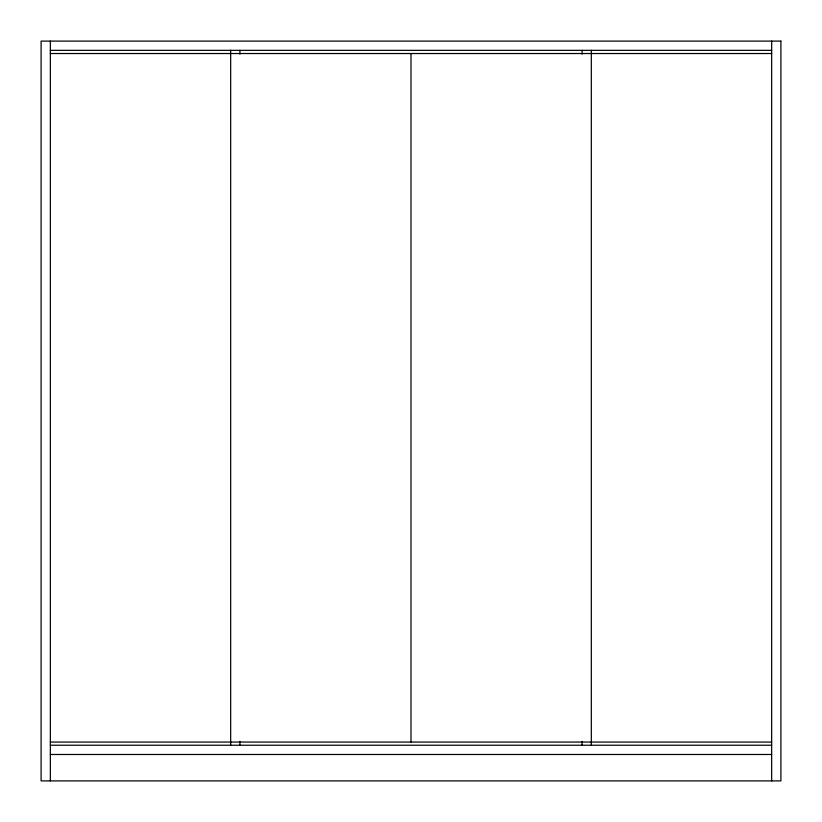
<?xml version="1.0" encoding="UTF-8"?>
<svg xmlns="http://www.w3.org/2000/svg" width="822" height="822" viewBox="0 0 822 822"><rect width="100%" height="100%" fill="white"/><g stroke="black" fill="none" stroke-linecap="round" stroke-linejoin="round"><path stroke-width="1.23" d="M50.348 50.348L771.653 50.348M50.348 53.522L771.653 53.522M50.348 742.061L771.653 742.061M50.348 745.235L771.653 745.235M50.348 754.483L771.653 754.483M771.653 41.1L771.653 780.9M591.326 50.348L591.326 745.235M582.079 50.348L582.079 54.19M582.079 741.382L582.079 745.235M411 53.522L411 742.061M239.921 50.348L239.921 54.19M239.921 741.382L239.921 745.235M230.674 50.348L230.674 745.235M50.348 41.1L50.348 780.9M780.9 41.1L41.1 41.1L41.1 780.9L780.9 780.9L780.9 41.1"/></g></svg>
